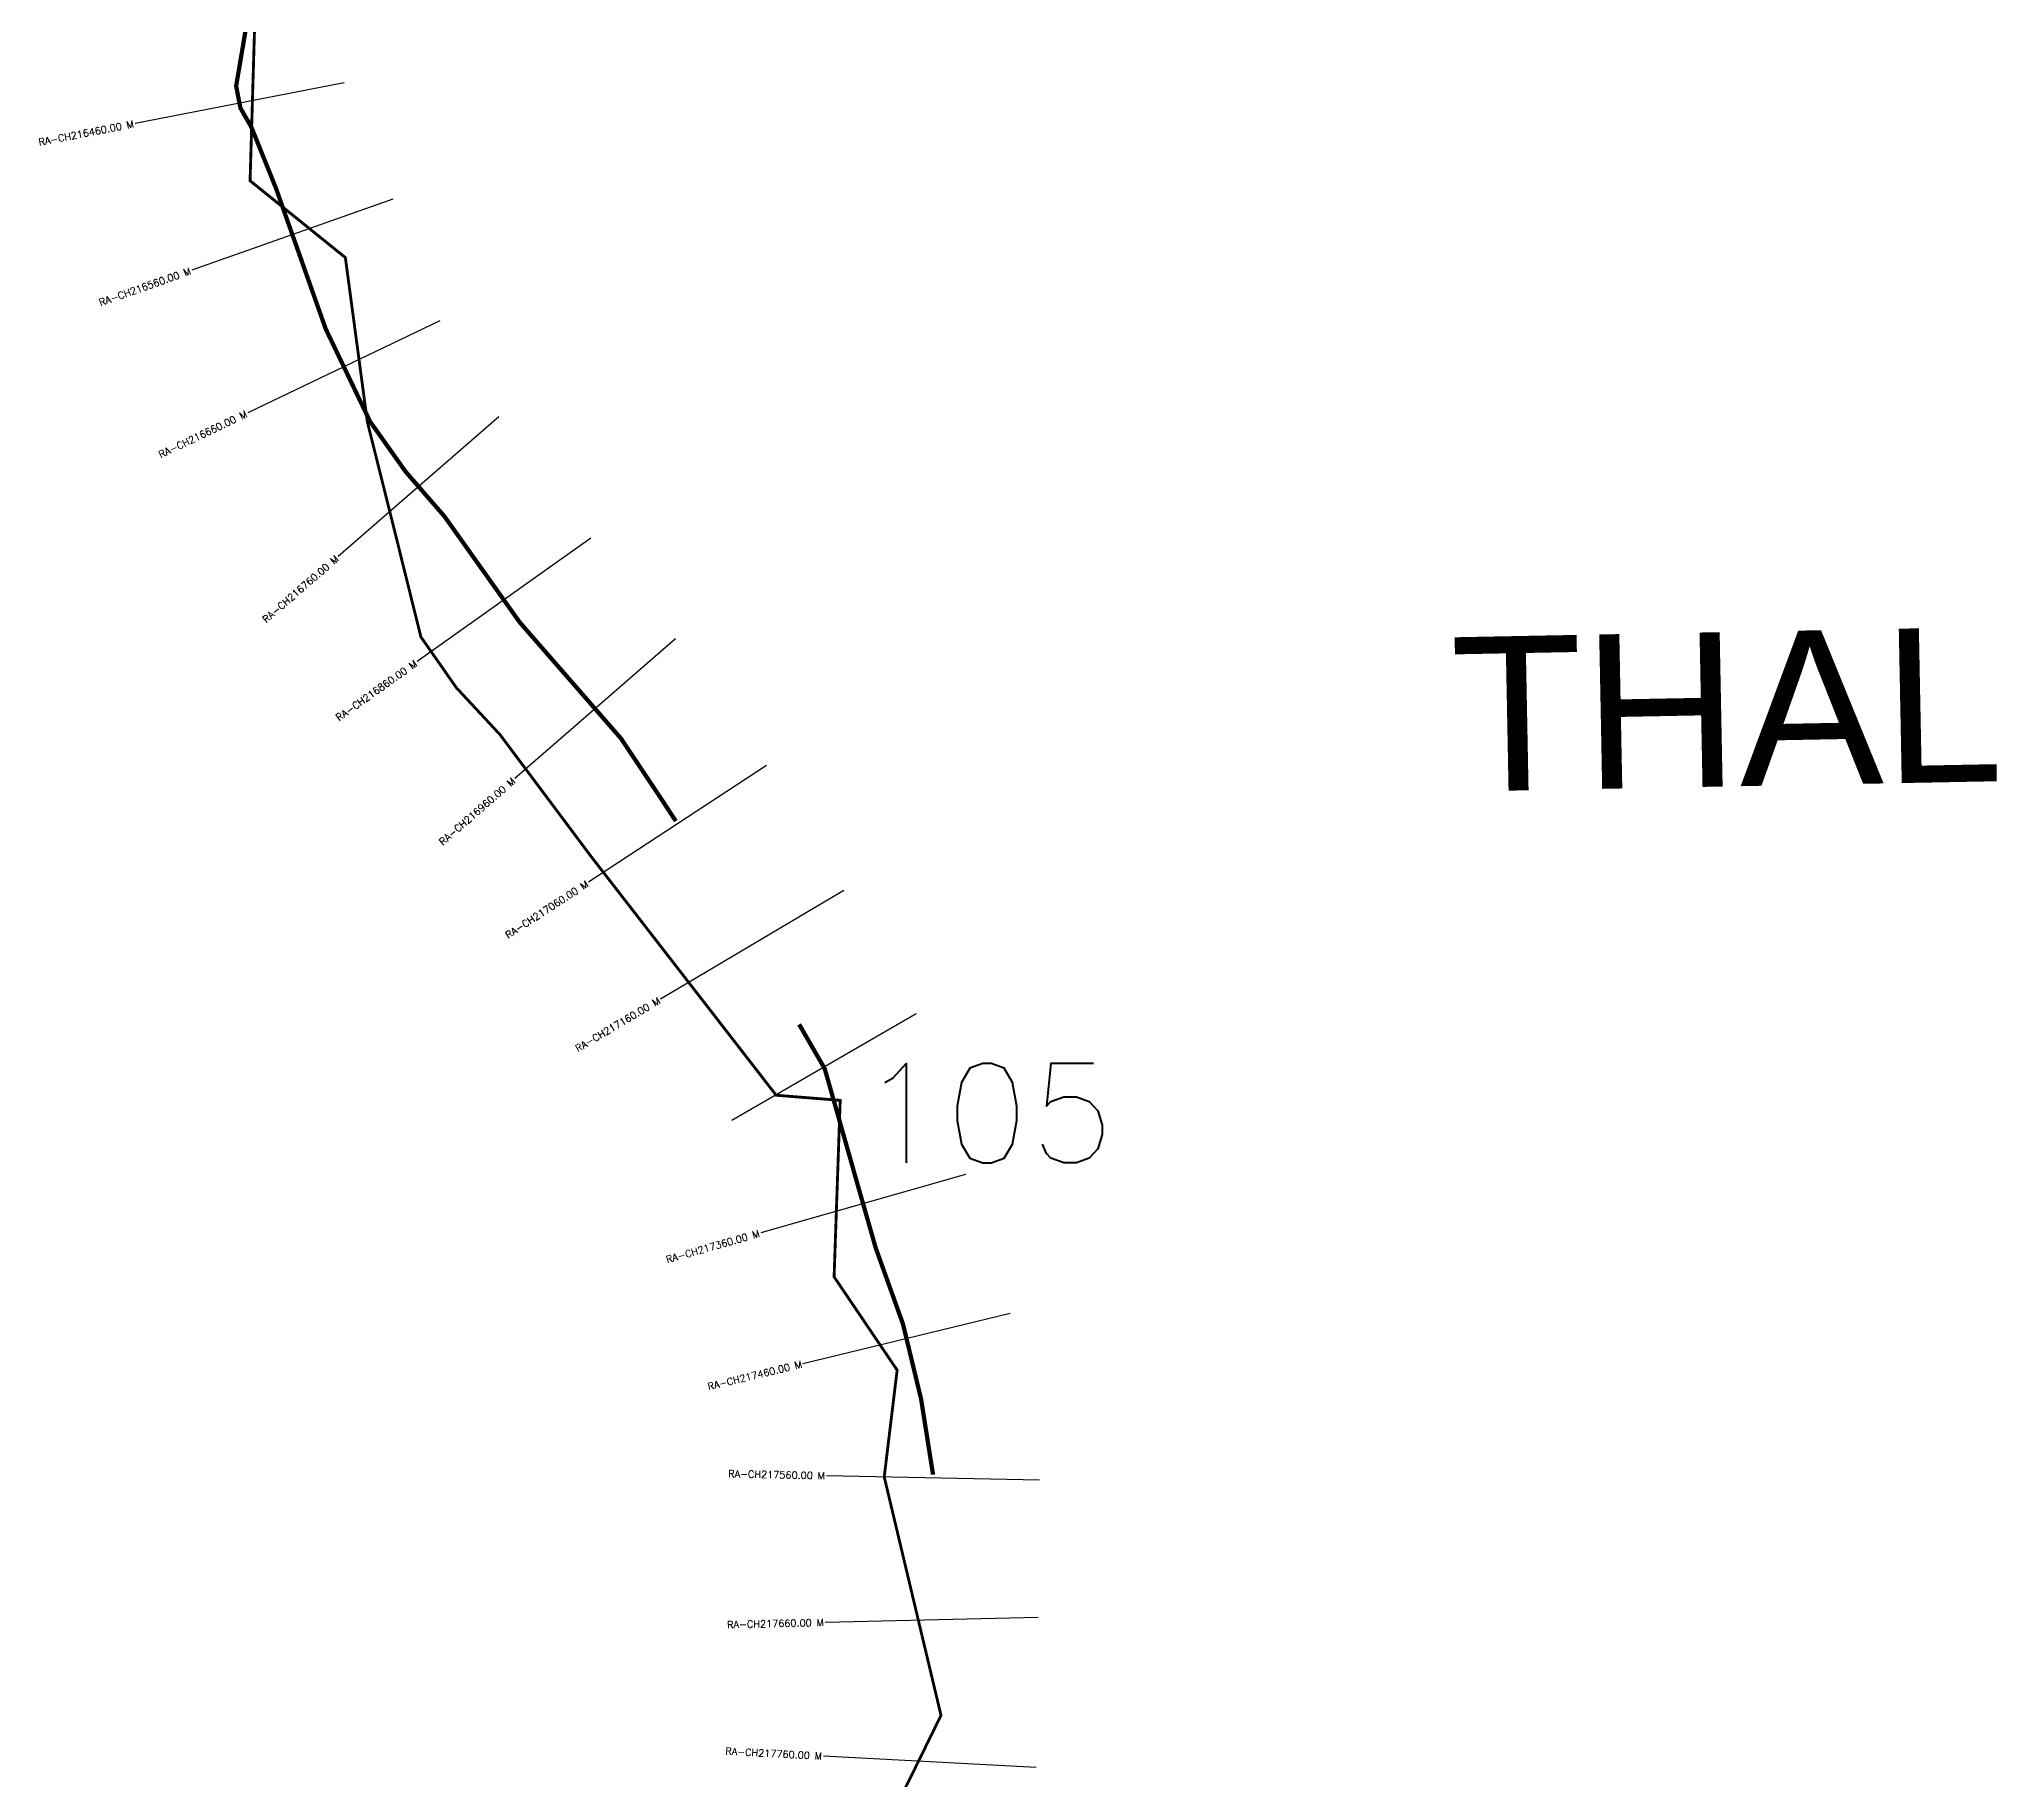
# Model space of a CAD drawing. Header units: metres. Extents: x 273705 to 276486, y 2064476 to 2069901.
# Drawn here: x 273721 to 275100, y 2067449 to 2068675 of the extents above; entities that cross this region are included whole.
import ezdxf
from ezdxf.enums import TextEntityAlignment as Align

# ---------------------------------------------------------------- set-up
doc = ezdxf.new("R2010")
doc.units = ezdxf.units.M
doc.header["$MEASUREMENT"] = 0
for name, color, linetype in [('CS', 134, 'Continuous'), ('CSMark', 6, 'Continuous'), ('NATURALLY PROTECTED', 3, 'Continuous'), ('VILLAGE NAME', 250, 'Continuous')]:
    doc.layers.add(name, color=color, linetype=linetype)
doc.styles.get("Standard").update_dxf_attribs({"font": 'simplex.shx'})

msp = doc.modelspace()

# ---------------------------------------------------------------- linework, layer by layer
at = {"color": 6, "const_width": 2, "flags": 128}
msp.add_lwpolyline([(274318.7, 2067418.3), (274356.3, 2067494.8), (274316.3, 2067662.8), (274325.4, 2067738), (274281, 2067803.7), (274285.3, 2067928), (274240.2, 2067931.6), (274109.6, 2068100.1), (274045.7, 2068185.6), (274015, 2068218.6), (273990, 2068254.4), (273976, 2068310.9), (273952.3, 2068405.9), (273936.8, 2068521.6), (273869.7, 2068575.7), (273874.5, 2068738.5)], dxfattribs=at)
at = {"layer": 'CS'}
for p, q in [((273935.9, 2068644.7), (273788.7, 2068616)), ((273970.2, 2068562.8), (273828.8, 2068512.8)), ((274003.4, 2068477.1), (273868.1, 2068412.3)), ((274045, 2068409.4), (273931.7, 2068311.1)), ((274109.6, 2068323.9), (273987.3, 2068237)), ((274169.2, 2068253.1), (274056.1, 2068154.6)), ((274233.5, 2068163.8), (274108, 2068081.6)), ((274287.8, 2068075.9), (274158.8, 2067999.3)), ((274338.8, 2067988.9), (274208.9, 2067913.8)), ((274373.5, 2067875.8), (274229.3, 2067834.7)), ((274404.9, 2067777.8), (274259.1, 2067742.5)), ((274425.6, 2067660.5), (274275.6, 2067663.6)), ((274424.7, 2067563.8), (274274.8, 2067560.3)), ((274423.3, 2067458.2), (274273.5, 2067466.1))]:
    msp.add_line(p, q, dxfattribs=at)
at = {"layer": 'NATURALLY PROTECTED', "const_width": 3, "flags": 128}
for points in [[(273872.5, 2068716.9), (273859.9, 2068642.4), (273862.9, 2068626.9), (273870.6, 2068613.5), (273887.9, 2068570.5), (273922.9, 2068471.5), (273954.2, 2068406.1), (273979.4, 2068370.6), (274006.6, 2068339.3), (274059.6, 2068264.7), (274130.9, 2068182.9), (274161, 2068137.7), (274169.5, 2068124.7)], [(274256.4, 2067981.5), (274274.4, 2067950.3), (274295.2, 2067877), (274310.3, 2067824.1), (274329.5, 2067770.5), (274342.3, 2067717.5), (274350.6, 2067664.9), (274350.6, 2067664.3)]]:
    msp.add_lwpolyline(points, dxfattribs=at)

# ---------------------------------------------------------------- texts
at = {"insert": (274298.7, 2067953.9), "char_height": 70, "attachment_point": 1}
msp.add_mtext_dynamic_manual_height_columns('105', width=95.172, gutter_width=1, heights=[0], dxfattribs=at)
at = {"layer": 'CSMark'}
for s, rotation, p in [('RA-CH216460.00 M', 11.0468, (273787.7, 2068615.8)), ('RA-CH216560.00 M', 19.4663, (273827.8, 2068512.4)), ('RA-CH216660.00 M', 25.5819, (273867.2, 2068411.9)), ('RA-CH216760.00 M', 40.9541, (273931, 2068310.5)), ('RA-CH216860.00 M', 35.3886, (273986.5, 2068236.4)), ('RA-CH216960.00 M', 41.0684, (274055.3, 2068153.9)), ('RA-CH217060.00 M', 33.2177, (274107.2, 2068081.1)), ('RA-CH217160.00 M', 30.6962, (274157.9, 2067998.8)), ('RA-CH217360.00 M', 15.9156, (274228.3, 2067834.4)), ('RA-CH217460.00 M', 13.5988, (274258.2, 2067742.3)), ('RA-CH217560.00 M', 358.7888, (274274.6, 2067663.6)), ('RA-CH217660.00 M', 1.354, (274273.8, 2067560.3)), ('RA-CH217760.00 M', 356.9858, (274272.5, 2067466.1))]:
    msp.add_text(s, height=5, rotation=rotation, dxfattribs=at).set_placement(p, align=Align.MIDDLE_RIGHT)
at = {"layer": 'VILLAGE NAME', "insert": (274714.6, 2068254.1), "char_height": 108.748, "attachment_point": 1, "rotation": 1.1028}
msp.add_mtext_dynamic_manual_height_columns('{\\fArial|b0|i0|c0|p34;THAL}', width=726.929, gutter_width=543.7, heights=[0], dxfattribs=at)

doc.saveas('drawing.dxf')
